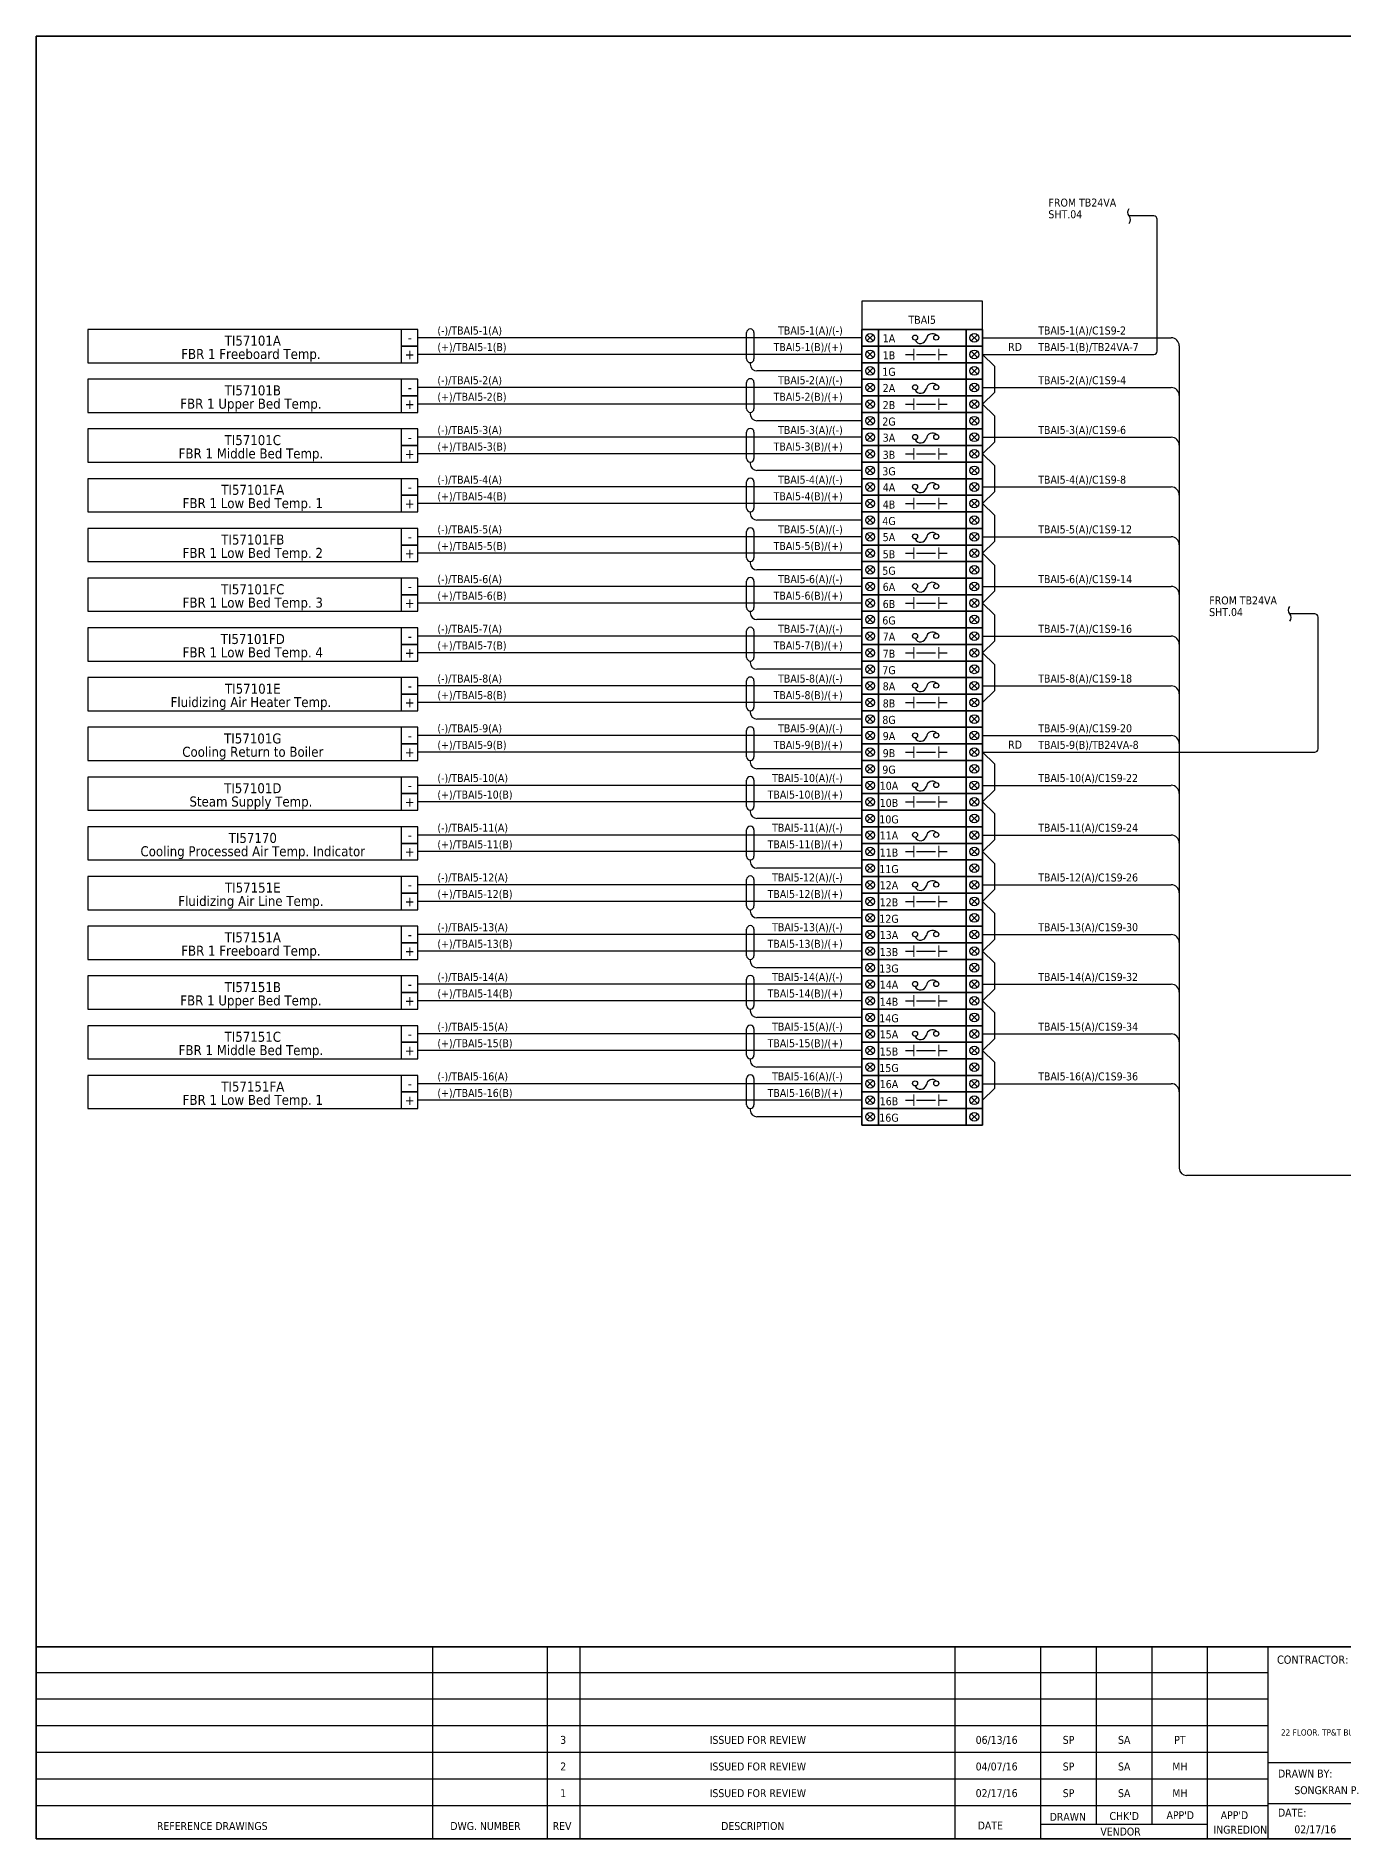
# Model space of a CAD drawing. Header units: millimetres. Extents: x 0 to 1792788, y -13 to 262234.
# Drawn here: x 905434 to 955277, y 184506 to 253193 of the extents above; entities that cross this region are included whole.
import ezdxf
from ezdxf.enums import TextEntityAlignment as Align

# ---------------------------------------------------------------- set-up
doc = ezdxf.new("R2010")
doc.units = ezdxf.units.MM
for name, color, linetype, lineweight in [('GT_1', 9, 'Continuous', 25), ('HELPPOINT', 7, 'Continuous', 25), ('MEMBER', 7, 'Continuous', 25), ('power', 7, 'Continuous', 25)]:
    doc.layers.add(name, color=color, linetype=linetype, lineweight=lineweight)
doc.styles.add('Tahoma', font='')
doc.styles.get('Tahoma').set_extended_font_data('Tahoma')

# ---------------------------------------------------------------- blocks, each defined once
blk = doc.blocks.new('TPA')
at = {"layer": 'GT_1', "color": 4, "ltscale": 25.4}
for p, q in [((14309938, 12749437), (14309938, 12757755)), ((14314900, 12749437), (14314900, 12757755)), ((14316319, 12749437), (14316319, 12757755)), ((14332560, 12749437), (14332560, 12757755)), ((14336263, 12749437), (14336263, 12757755)), ((14338674, 12750067), (14338674, 12757755)), ((14341086, 12750068), (14341086, 12757756)), ((14343490, 12749437), (14343490, 12757755)), ((14346116, 12749437), (14346116, 12757755)), ((14346116, 12756634), (14292753, 12756634)), ((14346116, 12755485), (14292753, 12755485)), ((14346116, 12754332), (14292753, 12754332)), ((14346116, 12753180), (14292753, 12753180)), ((14368833, 12752737), (14346116, 12752737)), ((14346116, 12752028), (14292753, 12752028)), ((14346114, 12750875), (14292753, 12750875)), ((14368833, 12750964), (14346116, 12750964)), ((14343490, 12750067), (14336263, 12750067))]:
    blk.add_line(p, q, dxfattribs=at)
at = {"layer": 'HELPPOINT', "color": 4, "lineweight": 35, "ltscale": 25.4}
for p, q in [((14292753, 12749437), (14292753, 12827491)), ((14292753, 12827491), (14405128, 12827491)), ((14292753, 12749437), (14292753, 12827491)), ((14292753, 12827491), (14405128, 12827491)), ((14405128, 12749437), (14292753, 12749437)), ((14405128, 12749437), (14292753, 12749437))]:
    blk.add_line(p, q, dxfattribs=at)
at = {"layer": 'MEMBER', "color": 4, "lineweight": 35, "ltscale": 25.4}
blk.add_line((14292753, 12757755), (14405128, 12757755), dxfattribs=at)
blk.add_line((14292753, 12757755), (14405128, 12757755), dxfattribs=at)
at = {"color": 4, "insert": (14367280, 12754629), "char_height": 268.15, "attachment_point": 3, "style": 'Tahoma'}
blk.add_mtext('ROCKWELL AUTOMATION THAI CO.,LTD.\\P22 FLOOR. TP&T BUILDING. 1 VIBHAVADEE 19, VIBHAVADEE-RANGSIT RD. CHATUCHAK, CHATUCHAK, BANGKOK 10900 THAILAND\\PTEL +66 (0) 2936-1500 FAX +66 (0) 2936-1511', dxfattribs=at)
at = {"layer": 'MEMBER', "color": 4, "style": 'Tahoma'}
for s, height, p in [('CONTRACTOR:', 356.48, (14346493, 12757021)), ('DRAWN BY:', 342.8, (14346536, 12752097)), ('SONGKRAN P.', 342.77, (14347243, 12751377)), ('REFERENCE DRAWINGS', 342.77, (14297988, 12749826)), ('DWG. NUMBER', 342.77, (14310694, 12749826)), ('REV', 342.8, (14315126, 12749826)), ('DESCRIPTION', 342.77, (14322425, 12749826)), ('DATE', 342.8, (14333532, 12749847)), ('DRAWN', 342.8, (14336649, 12750224)), ("CHK'D", 342.8, (14339241, 12750260)), ("APP'D", 342.8, (14341710, 12750294)), ("APP'D", 342.8, (14344056, 12750294)), ('DATE:', 342.8, (14346536, 12750407)), ('02/17/16', 342.8, (14347243, 12749683)), ('VENDOR', 342.8, (14338846, 12749586)), ('INGREDION', 342.8, (14343744, 12749668))]:
    blk.add_text(s, height=height, dxfattribs=at).set_placement(p)
for s, height, p in [('3', 343, (14315582, 12753726)), ('ISSUED FOR REVIEW', 342.77, (14324013, 12753726)), ('06/13/16', 342.8, (14334352, 12753726)), ('SP', 342.8, (14337466, 12753726)), ('SA', 342.8, (14339877, 12753726)), ('PT', 342.8, (14342288, 12753726)), ('2', 343, (14315582, 12752574)), ('ISSUED FOR REVIEW', 342.77, (14324013, 12752574)), ('04/07/16', 342.8, (14334352, 12752574)), ('SP', 342.8, (14337466, 12752574)), ('SA', 342.8, (14339877, 12752574)), ('MH', 342.8, (14342288, 12752574)), ('1', 343, (14315582, 12751421)), ('ISSUED FOR REVIEW', 342.77, (14324013, 12751421)), ('02/17/16', 342.8, (14334352, 12751421)), ('SP', 342.8, (14337466, 12751421)), ('SA', 342.8, (14339877, 12751421)), ('MH', 342.8, (14342288, 12751421))]:
    blk.add_text(s, height=height, dxfattribs=at).set_placement(p, align=Align.MIDDLE_CENTER)

msp = doc.modelspace()

# ---------------------------------------------------------------- linework, layer by layer
at = {"color": 1, "ltscale": 25.4}
for p, q in [((948035, 246338), (947089, 246338)), ((948162, 241192), (948162, 246211)), ((937335, 241814), (937100, 241579)), ((937100, 241814), (937335, 241579)), ((941074, 241814), (941309, 241579)), ((941309, 241814), (941074, 241579)), ((941507, 241065), (948035, 241065)), ((941507, 241065), (941954, 240619)), ((941954, 240619), (941954, 239617)), ((937335, 239920), (937100, 239685)), ((937100, 239920), (937335, 239685)), ((941074, 239920), (941309, 239685)), ((941309, 239920), (941074, 239685)), ((941507, 239171), (941954, 239617)), ((941507, 239171), (941954, 238724)), ((941954, 238724), (941954, 237723)), ((937335, 238025), (937100, 237790)), ((937100, 238025), (937335, 237790)), ((941074, 238025), (941309, 237790)), ((941309, 238025), (941074, 237790)), ((941507, 237276), (941954, 237723)), ((941507, 237276), (941954, 236830)), ((941954, 236830), (941954, 235828)), ((937335, 236131), (937100, 235896)), ((937100, 236131), (937335, 235896)), ((941074, 236131), (941309, 235896)), ((941309, 236131), (941074, 235896)), ((941507, 235382), (941954, 235828)), ((941507, 235382), (941954, 234935)), ((941954, 234935), (941954, 233934)), ((937335, 234236), (937100, 234001)), ((937100, 234236), (937335, 234001)), ((941074, 234236), (941309, 234001)), ((941309, 234236), (941074, 234001)), ((941507, 233487), (941954, 233934)), ((941507, 233487), (941954, 233041)), ((941954, 233041), (941954, 232039)), ((937335, 232342), (937100, 232107)), ((937100, 232342), (937335, 232107)), ((941074, 232342), (941309, 232107)), ((941309, 232342), (941074, 232107)), ((941507, 231593), (941954, 232039)), ((941507, 231593), (941954, 231146)), ((941954, 231146), (941954, 230145)), ((954161, 231182), (953215, 231182)), ((954288, 226036), (954288, 231055)), ((937335, 230447), (937100, 230212)), ((937100, 230447), (937335, 230212)), ((941074, 230447), (941309, 230212)), ((941309, 230447), (941074, 230212)), ((941507, 229698), (941954, 230145)), ((941507, 229698), (941954, 229252)), ((941954, 229252), (941954, 228250)), ((937335, 228553), (937100, 228318)), ((937100, 228553), (937335, 228318)), ((941074, 228553), (941309, 228318)), ((941309, 228553), (941074, 228318)), ((941507, 227804), (941954, 228250)), ((937335, 226658), (937100, 226423)), ((937100, 226658), (937335, 226423)), ((941074, 226658), (941309, 226423)), ((941309, 226658), (941074, 226423)), ((941507, 225909), (941954, 225463)), ((941507, 225909), (954161, 225909)), ((941954, 225463), (941954, 224462)), ((937335, 224764), (937100, 224529)), ((937100, 224764), (937335, 224529)), ((941074, 224764), (941309, 224529)), ((941309, 224764), (941074, 224529)), ((941507, 224015), (941954, 224462)), ((941507, 224015), (941954, 223568)), ((941954, 223568), (941954, 222567)), ((937335, 222870), (937100, 222635)), ((937100, 222870), (937335, 222635)), ((941074, 222870), (941309, 222635)), ((941309, 222870), (941074, 222635)), ((941507, 222121), (941954, 222567)), ((941507, 222121), (941954, 221674)), ((941954, 221674), (941954, 220673)), ((937335, 220975), (937100, 220740)), ((937100, 220975), (937335, 220740)), ((941074, 220975), (941309, 220740)), ((941309, 220975), (941074, 220740)), ((941507, 220226), (941954, 220673)), ((941507, 220226), (941954, 219780)), ((941954, 219780), (941954, 218778)), ((937335, 219081), (937100, 218846)), ((937100, 219081), (937335, 218846)), ((941074, 219081), (941309, 218846)), ((941309, 219081), (941074, 218846)), ((941507, 218332), (941954, 218778)), ((941507, 218332), (941954, 217885)), ((941954, 217885), (941954, 216884)), ((937335, 217186), (937100, 216951)), ((937100, 217186), (937335, 216951)), ((941074, 217186), (941309, 216951)), ((941309, 217186), (941074, 216951)), ((941507, 216437), (941954, 216884)), ((941507, 216437), (941954, 215991)), ((941954, 215991), (941954, 214989)), ((937335, 215292), (937100, 215057)), ((937100, 215292), (937335, 215057)), ((941074, 215292), (941309, 215057)), ((941309, 215292), (941074, 215057)), ((941507, 214543), (941954, 214989)), ((941507, 214543), (941954, 214096)), ((941954, 214096), (941954, 213095)), ((937335, 213397), (937100, 213162)), ((937100, 213397), (937335, 213162)), ((941074, 213397), (941309, 213162)), ((941309, 213397), (941074, 213162)), ((941507, 212648), (941954, 213095))]:
    msp.add_line(p, q, dxfattribs=at)
at = {"color": 3, "ltscale": 25.4}
for p, q in [((932794, 241894), (932794, 240890)), ((932654, 240750), (932654, 240688)), ((936901, 240434), (932908, 240434)), ((937335, 240551), (937100, 240316)), ((937100, 240551), (937335, 240316)), ((941074, 240551), (941309, 240316)), ((941309, 240551), (941074, 240316)), ((932794, 240000), (932794, 238995)), ((932654, 238855), (932654, 238793)), ((936901, 238539), (932908, 238539)), ((937335, 238657), (937100, 238422)), ((937100, 238657), (937335, 238422)), ((941074, 238657), (941309, 238422)), ((941309, 238657), (941074, 238422)), ((932794, 238105), (932794, 237101)), ((932654, 236961), (932654, 236899)), ((936901, 236645), (932908, 236645)), ((937335, 236762), (937100, 236527)), ((937100, 236762), (937335, 236527)), ((941074, 236762), (941309, 236527)), ((941309, 236762), (941074, 236527)), ((932794, 236211), (932794, 235206)), ((932654, 235066), (932654, 235004)), ((932794, 234316), (932794, 233312)), ((936901, 234750), (932908, 234750)), ((937335, 234868), (937100, 234633)), ((937100, 234868), (937335, 234633)), ((941074, 234868), (941309, 234633)), ((941309, 234868), (941074, 234633)), ((932654, 233172), (932654, 233110)), ((936901, 232856), (932908, 232856)), ((937335, 232973), (937100, 232738)), ((937100, 232973), (937335, 232738)), ((941074, 232973), (941309, 232738)), ((941309, 232973), (941074, 232738)), ((932794, 232422), (932794, 231417)), ((932654, 231277), (932654, 231215)), ((936901, 230961), (932908, 230961)), ((937335, 231079), (937100, 230844)), ((937100, 231079), (937335, 230844)), ((941074, 231079), (941309, 230844)), ((941309, 231079), (941074, 230844)), ((932794, 230527), (932794, 229523)), ((932654, 229383), (932654, 229321)), ((936901, 229067), (932908, 229067)), ((937335, 229184), (937100, 228949)), ((937100, 229184), (937335, 228949)), ((941074, 229184), (941309, 228949)), ((941309, 229184), (941074, 228949)), ((932794, 228633), (932794, 227628)), ((932654, 227489), (932654, 227426)), ((932794, 226739), (932794, 225734)), ((936901, 227172), (932908, 227172)), ((937335, 227290), (937100, 227055)), ((937100, 227290), (937335, 227055)), ((941074, 227290), (941309, 227055)), ((941309, 227290), (941074, 227055)), ((932654, 225594), (932654, 225532)), ((937335, 225395), (937100, 225160)), ((937100, 225395), (937335, 225160)), ((941074, 225395), (941309, 225160)), ((941309, 225395), (941074, 225160)), ((932794, 224844), (932794, 223839)), ((936901, 225278), (932908, 225278)), ((932654, 223700), (932654, 223638)), ((936901, 223384), (932908, 223384)), ((937335, 223501), (937100, 223266)), ((937100, 223501), (937335, 223266)), ((941074, 223501), (941309, 223266)), ((941309, 223501), (941074, 223266)), ((932794, 222950), (932794, 221945)), ((932654, 221805), (932654, 221743)), ((936901, 221489), (932908, 221489)), ((937335, 221607), (937100, 221372)), ((937100, 221607), (937335, 221372)), ((941074, 221607), (941309, 221372)), ((941309, 221607), (941074, 221372)), ((932794, 221055), (932794, 220050)), ((932654, 219911), (932654, 219849)), ((932794, 219161), (932794, 218156)), ((936901, 219595), (932908, 219595)), ((937335, 219712), (937100, 219477)), ((937100, 219712), (937335, 219477)), ((941074, 219712), (941309, 219477)), ((941309, 219712), (941074, 219477)), ((932654, 218016), (932654, 217954)), ((937335, 217818), (937100, 217583)), ((937100, 217818), (937335, 217583)), ((941074, 217818), (941309, 217583)), ((941309, 217818), (941074, 217583)), ((932794, 217266), (932794, 216261)), ((936901, 217700), (932908, 217700)), ((932654, 216122), (932654, 216060)), ((936901, 215806), (932908, 215806)), ((937335, 215923), (937100, 215688)), ((937100, 215923), (937335, 215688)), ((941074, 215923), (941309, 215688)), ((941309, 215923), (941074, 215688)), ((932794, 215372), (932794, 214367)), ((932654, 214227), (932654, 214165)), ((936901, 213911), (932908, 213911)), ((937335, 214029), (937100, 213794)), ((937100, 214029), (937335, 213794)), ((941074, 214029), (941309, 213794)), ((941309, 214029), (941074, 213794)), ((932794, 213477), (932794, 212473)), ((932654, 212333), (932654, 212271)), ((936901, 212017), (932908, 212017)), ((937335, 212134), (937100, 211899)), ((937100, 212134), (937335, 211899)), ((941074, 212134), (941309, 211899)), ((941309, 212134), (941074, 211899))]:
    msp.add_line(p, q, dxfattribs=at)
at = {"color": 4, "ltscale": 25.4}
for p, q in [((936901, 241697), (919984, 241697)), ((941507, 241697), (948696, 241697)), ((949001, 241392), (949001, 210061)), ((936901, 239802), (919984, 239802)), ((941507, 239802), (948696, 239802)), ((936901, 237908), (919984, 237908)), ((941507, 237908), (948696, 237908)), ((936901, 236013), (919984, 236013)), ((941507, 236013), (948696, 236013)), ((936901, 234119), (919984, 234119)), ((941507, 234119), (948696, 234119)), ((936901, 232224), (919984, 232224)), ((941507, 232224), (948696, 232224)), ((936901, 230330), (919984, 230330)), ((941507, 230330), (948696, 230330)), ((936901, 228435), (919984, 228435)), ((941507, 228435), (948696, 228435)), ((936901, 226541), (919984, 226541)), ((941507, 226541), (948696, 226541)), ((936901, 224646), (919984, 224646)), ((941507, 224646), (948696, 224646)), ((936901, 222752), (919984, 222752)), ((941507, 222752), (948696, 222752)), ((936901, 220858), (919984, 220858)), ((941507, 220858), (948696, 220858)), ((936901, 218963), (919984, 218963)), ((941507, 218963), (948696, 218963)), ((936901, 217069), (919984, 217069)), ((941507, 217069), (948696, 217069)), ((936901, 215174), (919984, 215174)), ((941507, 215174), (948696, 215174)), ((936901, 213280), (919984, 213280)), ((941507, 213280), (948696, 213280)), ((978453, 209780), (949282, 209780))]:
    msp.add_line(p, q, dxfattribs=at)
at = {"color": 7, "ltscale": 25.4}
for p, q in [((937335, 241183), (937100, 240948)), ((937100, 241183), (937335, 240948)), ((941074, 241183), (941309, 240948)), ((941309, 241183), (941074, 240948)), ((936901, 241065), (919984, 241065)), ((938568, 241065), (938886, 241065)), ((938986, 241065), (939712, 241065)), ((939840, 241065), (940158, 241065)), ((936901, 239171), (919984, 239171)), ((937335, 239288), (937100, 239053)), ((937100, 239288), (937335, 239053)), ((938568, 239171), (938886, 239171)), ((938986, 239171), (939712, 239171)), ((939840, 239171), (940158, 239171)), ((941074, 239288), (941309, 239053)), ((941309, 239288), (941074, 239053)), ((936901, 237276), (919984, 237276)), ((937335, 237394), (937100, 237159)), ((937100, 237394), (937335, 237159)), ((938568, 237276), (938886, 237276)), ((938986, 237276), (939712, 237276)), ((939840, 237276), (940158, 237276)), ((941074, 237394), (941309, 237159)), ((941309, 237394), (941074, 237159)), ((936901, 235382), (919984, 235382)), ((937335, 235499), (937100, 235264)), ((937100, 235499), (937335, 235264)), ((938568, 235382), (938886, 235382)), ((938986, 235382), (939712, 235382)), ((939840, 235382), (940158, 235382)), ((941074, 235499), (941309, 235264)), ((941309, 235499), (941074, 235264)), ((937335, 233605), (937100, 233370)), ((937100, 233605), (937335, 233370)), ((941074, 233605), (941309, 233370)), ((941309, 233605), (941074, 233370)), ((936901, 233487), (919984, 233487)), ((938568, 233487), (938886, 233487)), ((938986, 233487), (939712, 233487)), ((939840, 233487), (940158, 233487)), ((936901, 231593), (919984, 231593)), ((937335, 231710), (937100, 231475)), ((937100, 231710), (937335, 231475)), ((938568, 231593), (938886, 231593)), ((938986, 231593), (939712, 231593)), ((939840, 231593), (940158, 231593)), ((941074, 231710), (941309, 231475)), ((941309, 231710), (941074, 231475)), ((936901, 229698), (919984, 229698)), ((937335, 229816), (937100, 229581)), ((937100, 229816), (937335, 229581)), ((938568, 229698), (938886, 229698)), ((938986, 229698), (939712, 229698)), ((939840, 229698), (940158, 229698)), ((941074, 229816), (941309, 229581)), ((941309, 229816), (941074, 229581)), ((936901, 227804), (919984, 227804)), ((937335, 227921), (937100, 227686)), ((937100, 227921), (937335, 227686)), ((938568, 227804), (938886, 227804)), ((938986, 227804), (939712, 227804)), ((939840, 227804), (940158, 227804)), ((941074, 227921), (941309, 227686)), ((941309, 227921), (941074, 227686)), ((937335, 226027), (937100, 225792)), ((937100, 226027), (937335, 225792)), ((941074, 226027), (941309, 225792)), ((941309, 226027), (941074, 225792)), ((936901, 225909), (919984, 225909)), ((938568, 225909), (938886, 225909)), ((938986, 225909), (939712, 225909)), ((939840, 225909), (940158, 225909)), ((936901, 224015), (919984, 224015)), ((937335, 224132), (937100, 223897)), ((937100, 224132), (937335, 223897)), ((938568, 224015), (938886, 224015)), ((938986, 224015), (939712, 224015)), ((939840, 224015), (940158, 224015)), ((941074, 224132), (941309, 223897)), ((941309, 224132), (941074, 223897)), ((936901, 222121), (919984, 222121)), ((937335, 222238), (937100, 222003)), ((937100, 222238), (937335, 222003)), ((938568, 222121), (938886, 222121)), ((938986, 222121), (939712, 222121)), ((939840, 222121), (940158, 222121)), ((941074, 222238), (941309, 222003)), ((941309, 222238), (941074, 222003)), ((936901, 220226), (919984, 220226)), ((937335, 220344), (937100, 220109)), ((937100, 220344), (937335, 220109)), ((938568, 220226), (938886, 220226)), ((938986, 220226), (939712, 220226)), ((939840, 220226), (940158, 220226)), ((941074, 220344), (941309, 220109)), ((941309, 220344), (941074, 220109)), ((937335, 218449), (937100, 218214)), ((937100, 218449), (937335, 218214)), ((941074, 218449), (941309, 218214)), ((941309, 218449), (941074, 218214)), ((936901, 218332), (919984, 218332)), ((938568, 218332), (938886, 218332)), ((938986, 218332), (939712, 218332)), ((939840, 218332), (940158, 218332)), ((936901, 216437), (919984, 216437)), ((937335, 216555), (937100, 216320)), ((937100, 216555), (937335, 216320)), ((938568, 216437), (938886, 216437)), ((938986, 216437), (939712, 216437)), ((939840, 216437), (940158, 216437)), ((941074, 216555), (941309, 216320)), ((941309, 216555), (941074, 216320)), ((936901, 214543), (919984, 214543)), ((937335, 214660), (937100, 214425)), ((937100, 214660), (937335, 214425)), ((938568, 214543), (938886, 214543)), ((938986, 214543), (939712, 214543)), ((939840, 214543), (940158, 214543)), ((941074, 214660), (941309, 214425)), ((941309, 214660), (941074, 214425)), ((936901, 212648), (919984, 212648)), ((937335, 212766), (937100, 212531)), ((937100, 212766), (937335, 212531)), ((938568, 212648), (938886, 212648)), ((938986, 212648), (939712, 212648)), ((939840, 212648), (940158, 212648)), ((941074, 212766), (941309, 212531)), ((941309, 212766), (941074, 212531))]:
    msp.add_line(p, q, dxfattribs=at)
at = {"color": 7, "lineweight": 9, "ltscale": 25.4}
for p, q in [((938886, 240848), (938886, 241282)), ((939840, 240848), (939840, 241282)), ((938886, 238954), (938886, 239387)), ((939840, 238954), (939840, 239387)), ((938886, 237060), (938886, 237493)), ((939840, 237060), (939840, 237493)), ((938886, 235165), (938886, 235599)), ((939840, 235165), (939840, 235599)), ((938886, 233271), (938886, 233704)), ((939840, 233271), (939840, 233704)), ((938886, 231376), (938886, 231810)), ((939840, 231376), (939840, 231810)), ((938886, 229482), (938886, 229915)), ((939840, 229482), (939840, 229915)), ((938886, 227587), (938886, 228021)), ((939840, 227587), (939840, 228021)), ((938886, 225693), (938886, 226126)), ((939840, 225693), (939840, 226126)), ((938886, 223798), (938886, 224232)), ((939840, 223798), (939840, 224232)), ((938886, 221904), (938886, 222337)), ((939840, 221904), (939840, 222337)), ((938886, 220009), (938886, 220443)), ((939840, 220009), (939840, 220443)), ((938886, 218115), (938886, 218548)), ((939840, 218115), (939840, 218548)), ((938886, 216220), (938886, 216654)), ((939840, 216220), (939840, 216654)), ((938886, 214326), (938886, 214759)), ((939840, 214326), (939840, 214759)), ((938886, 212431), (938886, 212865)), ((939840, 212431), (939840, 212865))]:
    msp.add_line(p, q, dxfattribs=at)
at = {"color": 1, "ltscale": 25.4}
for points in [[(947089, 246056, 0.351), (947089, 246338, -0.351), (947089, 246620, 2.081666)], [(953215, 230901, 0.351), (953215, 231182, -0.351), (953215, 231464, 2.081666)]]:
    msp.add_lwpolyline(points, format="xyb", dxfattribs=at)
at = {"color": 4, "ltscale": 25.4}
msp.add_lwpolyline([(936901, 242012), (941507, 242012), (941507, 243091), (936901, 243091)], close=True, dxfattribs=at)
at = {"color": 2, "ltscale": 25.4}
for points in [[(907403, 240749), (919984, 240749), (919984, 242012), (907403, 242012)], [(907403, 238855), (919984, 238855), (919984, 240118), (907403, 240118)], [(907403, 236961), (919984, 236961), (919984, 238223), (907403, 238223)], [(907403, 235066), (919984, 235066), (919984, 236329), (907403, 236329)], [(907403, 233172), (919984, 233172), (919984, 234435), (907403, 234435)], [(907403, 231277), (919984, 231277), (919984, 232540), (907403, 232540)], [(907403, 229383), (919984, 229383), (919984, 230646), (907403, 230646)], [(907403, 227488), (919984, 227488), (919984, 228751), (907403, 228751)], [(907403, 225594), (919984, 225594), (919984, 226857), (907403, 226857)], [(907403, 223699), (919984, 223699), (919984, 224962), (907403, 224962)], [(907403, 221805), (919984, 221805), (919984, 223068), (907403, 223068)], [(907403, 219910), (919984, 219910), (919984, 221173), (907403, 221173)], [(907403, 218016), (919984, 218016), (919984, 219279), (907403, 219279)], [(907403, 216121), (919984, 216121), (919984, 217384), (907403, 217384)], [(907403, 214227), (919984, 214227), (919984, 215490), (907403, 215490)], [(907403, 212332), (919984, 212332), (919984, 213595), (907403, 213595)]]:
    msp.add_lwpolyline(points, close=True, dxfattribs=at)
at = {"color": 7, "ltscale": 25.4}
for points in [[(919353, 241381), (919984, 241381), (919984, 242012), (919353, 242012)], [(919353, 240749), (919984, 240749), (919984, 241381), (919353, 241381)], [(936901, 240749), (937533, 240749), (937533, 241381), (936901, 241381)], [(937533, 240749), (940876, 240749), (940876, 241381), (937533, 241381)], [(940876, 240749), (941507, 240749), (941507, 241381), (940876, 241381)], [(919353, 239486), (919984, 239486), (919984, 240118), (919353, 240118)], [(919353, 238855), (919984, 238855), (919984, 239486), (919353, 239486)], [(936901, 238855), (937533, 238855), (937533, 239486), (936901, 239486)], [(937533, 238855), (940876, 238855), (940876, 239486), (937533, 239486)], [(940876, 238855), (941507, 238855), (941507, 239486), (940876, 239486)], [(919353, 237592), (919984, 237592), (919984, 238223), (919353, 238223)], [(919353, 236961), (919984, 236961), (919984, 237592), (919353, 237592)], [(936901, 236961), (937533, 236961), (937533, 237592), (936901, 237592)], [(937533, 236961), (940876, 236961), (940876, 237592), (937533, 237592)], [(940876, 236961), (941507, 236961), (941507, 237592), (940876, 237592)], [(919353, 235698), (919984, 235698), (919984, 236329), (919353, 236329)], [(919353, 235066), (919984, 235066), (919984, 235698), (919353, 235698)], [(936901, 235066), (937533, 235066), (937533, 235698), (936901, 235698)], [(937533, 235066), (940876, 235066), (940876, 235698), (937533, 235698)], [(940876, 235066), (941507, 235066), (941507, 235698), (940876, 235698)], [(919353, 233803), (919984, 233803), (919984, 234435), (919353, 234435)], [(919353, 233172), (919984, 233172), (919984, 233803), (919353, 233803)], [(936901, 233172), (937533, 233172), (937533, 233803), (936901, 233803)], [(937533, 233172), (940876, 233172), (940876, 233803), (937533, 233803)], [(940876, 233172), (941507, 233172), (941507, 233803), (940876, 233803)], [(919353, 231909), (919984, 231909), (919984, 232540), (919353, 232540)], [(919353, 231277), (919984, 231277), (919984, 231909), (919353, 231909)], [(936901, 231277), (937533, 231277), (937533, 231909), (936901, 231909)], [(937533, 231277), (940876, 231277), (940876, 231909), (937533, 231909)], [(940876, 231277), (941507, 231277), (941507, 231909), (940876, 231909)], [(919353, 230014), (919984, 230014), (919984, 230646), (919353, 230646)], [(919353, 229383), (919984, 229383), (919984, 230014), (919353, 230014)], [(936901, 229383), (937533, 229383), (937533, 230014), (936901, 230014)], [(937533, 229383), (940876, 229383), (940876, 230014), (937533, 230014)], [(940876, 229383), (941507, 229383), (941507, 230014), (940876, 230014)], [(919353, 228120), (919984, 228120), (919984, 228751), (919353, 228751)], [(919353, 227488), (919984, 227488), (919984, 228120), (919353, 228120)], [(936901, 227488), (937533, 227488), (937533, 228120), (936901, 228120)], [(937533, 227488), (940876, 227488), (940876, 228120), (937533, 228120)], [(940876, 227488), (941507, 227488), (941507, 228120), (940876, 228120)], [(919353, 226225), (919984, 226225), (919984, 226857), (919353, 226857)], [(919353, 225594), (919984, 225594), (919984, 226225), (919353, 226225)], [(936901, 225594), (937533, 225594), (937533, 226225), (936901, 226225)], [(937533, 225594), (940876, 225594), (940876, 226225), (937533, 226225)], [(940876, 225594), (941507, 225594), (941507, 226225), (940876, 226225)], [(919353, 224331), (919984, 224331), (919984, 224962), (919353, 224962)], [(919353, 223699), (919984, 223699), (919984, 224331), (919353, 224331)], [(936901, 223699), (937533, 223699), (937533, 224331), (936901, 224331)], [(937533, 223699), (940876, 223699), (940876, 224331), (937533, 224331)], [(940876, 223699), (941507, 223699), (941507, 224331), (940876, 224331)], [(919353, 222436), (919984, 222436), (919984, 223068), (919353, 223068)], [(919353, 221805), (919984, 221805), (919984, 222436), (919353, 222436)], [(936901, 221805), (937533, 221805), (937533, 222436), (936901, 222436)], [(937533, 221805), (940876, 221805), (940876, 222436), (937533, 222436)], [(940876, 221805), (941507, 221805), (941507, 222436), (940876, 222436)], [(919353, 220542), (919984, 220542), (919984, 221173), (919353, 221173)], [(919353, 219910), (919984, 219910), (919984, 220542), (919353, 220542)], [(936901, 219910), (937533, 219910), (937533, 220542), (936901, 220542)], [(937533, 219910), (940876, 219910), (940876, 220542), (937533, 220542)], [(940876, 219910), (941507, 219910), (941507, 220542), (940876, 220542)], [(919353, 218647), (919984, 218647), (919984, 219279), (919353, 219279)], [(919353, 218016), (919984, 218016), (919984, 218647), (919353, 218647)], [(936901, 218016), (937533, 218016), (937533, 218647), (936901, 218647)], [(937533, 218016), (940876, 218016), (940876, 218647), (937533, 218647)], [(940876, 218016), (941507, 218016), (941507, 218647), (940876, 218647)], [(919353, 216753), (919984, 216753), (919984, 217384), (919353, 217384)], [(919353, 216121), (919984, 216121), (919984, 216753), (919353, 216753)], [(936901, 216121), (937533, 216121), (937533, 216753), (936901, 216753)], [(937533, 216121), (940876, 216121), (940876, 216753), (937533, 216753)], [(940876, 216121), (941507, 216121), (941507, 216753), (940876, 216753)], [(919353, 214858), (919984, 214858), (919984, 215490), (919353, 215490)], [(919353, 214227), (919984, 214227), (919984, 214858), (919353, 214858)], [(936901, 214227), (937533, 214227), (937533, 214858), (936901, 214858)], [(937533, 214227), (940876, 214227), (940876, 214858), (937533, 214858)], [(940876, 214227), (941507, 214227), (941507, 214858), (940876, 214858)], [(919353, 212964), (919984, 212964), (919984, 213595), (919353, 213595)], [(919353, 212332), (919984, 212332), (919984, 212964), (919353, 212964)], [(936901, 212332), (937533, 212332), (937533, 212964), (936901, 212964)], [(937533, 212332), (940876, 212332), (940876, 212964), (937533, 212964)], [(940876, 212332), (941507, 212332), (941507, 212964), (940876, 212964)]]:
    msp.add_lwpolyline(points, close=True, dxfattribs=at)
at = {"color": 3, "ltscale": 25.4}
for points in [[(932515, 240890), (932515, 240890), (932515, 241894)], [(932515, 238995), (932515, 238995), (932515, 240000)], [(932515, 237101), (932515, 237101), (932515, 238105)], [(932515, 235206), (932515, 235206), (932515, 236211)], [(932515, 233312), (932515, 233312), (932515, 234316)], [(932515, 231417), (932515, 231417), (932515, 232422)], [(932515, 229523), (932515, 229523), (932515, 230527)], [(932515, 227628), (932515, 227628), (932515, 228633)], [(932515, 225734), (932515, 225734), (932515, 226739)], [(932515, 223839), (932515, 223839), (932515, 224844)], [(932515, 221945), (932515, 221945), (932515, 222950)], [(932515, 220050), (932515, 220050), (932515, 221055)], [(932515, 218156), (932515, 218156), (932515, 219161)], [(932515, 216261), (932515, 216261), (932515, 217266)], [(932515, 214367), (932515, 214367), (932515, 215372)], [(932515, 212473), (932515, 212473), (932515, 213477)]]:
    msp.add_lwpolyline(points, dxfattribs=at)
at = {"color": 1, "ltscale": 25.4}
for points in [[(936901, 241381), (937533, 241381), (937533, 242012), (936901, 242012)], [(937533, 241381), (940876, 241381), (940876, 242012), (937533, 242012)], [(940876, 241381), (941507, 241381), (941507, 242012), (940876, 242012)], [(936901, 239486), (937533, 239486), (937533, 240118), (936901, 240118)], [(937533, 239486), (940876, 239486), (940876, 240118), (937533, 240118)], [(940876, 239486), (941507, 239486), (941507, 240118), (940876, 240118)], [(936901, 237592), (937533, 237592), (937533, 238223), (936901, 238223)], [(937533, 237592), (940876, 237592), (940876, 238223), (937533, 238223)], [(940876, 237592), (941507, 237592), (941507, 238223), (940876, 238223)], [(936901, 235698), (937533, 235698), (937533, 236329), (936901, 236329)], [(937533, 235698), (940876, 235698), (940876, 236329), (937533, 236329)], [(940876, 235698), (941507, 235698), (941507, 236329), (940876, 236329)], [(936901, 233803), (937533, 233803), (937533, 234435), (936901, 234435)], [(937533, 233803), (940876, 233803), (940876, 234435), (937533, 234435)], [(940876, 233803), (941507, 233803), (941507, 234435), (940876, 234435)], [(936901, 231909), (937533, 231909), (937533, 232540), (936901, 232540)], [(937533, 231909), (940876, 231909), (940876, 232540), (937533, 232540)], [(940876, 231909), (941507, 231909), (941507, 232540), (940876, 232540)], [(936901, 230014), (937533, 230014), (937533, 230646), (936901, 230646)], [(937533, 230014), (940876, 230014), (940876, 230646), (937533, 230646)], [(940876, 230014), (941507, 230014), (941507, 230646), (940876, 230646)], [(936901, 228120), (937533, 228120), (937533, 228751), (936901, 228751)], [(937533, 228120), (940876, 228120), (940876, 228751), (937533, 228751)], [(940876, 228120), (941507, 228120), (941507, 228751), (940876, 228751)], [(936901, 226225), (937533, 226225), (937533, 226857), (936901, 226857)], [(937533, 226225), (940876, 226225), (940876, 226857), (937533, 226857)], [(940876, 226225), (941507, 226225), (941507, 226857), (940876, 226857)], [(936901, 224331), (937533, 224331), (937533, 224962), (936901, 224962)], [(937533, 224331), (940876, 224331), (940876, 224962), (937533, 224962)], [(940876, 224331), (941507, 224331), (941507, 224962), (940876, 224962)], [(936901, 222436), (937533, 222436), (937533, 223068), (936901, 223068)], [(937533, 222436), (940876, 222436), (940876, 223068), (937533, 223068)], [(940876, 222436), (941507, 222436), (941507, 223068), (940876, 223068)], [(936901, 220542), (937533, 220542), (937533, 221173), (936901, 221173)], [(937533, 220542), (940876, 220542), (940876, 221173), (937533, 221173)], [(940876, 220542), (941507, 220542), (941507, 221173), (940876, 221173)], [(936901, 218647), (937533, 218647), (937533, 219279), (936901, 219279)], [(937533, 218647), (940876, 218647), (940876, 219279), (937533, 219279)], [(940876, 218647), (941507, 218647), (941507, 219279), (940876, 219279)], [(936901, 216753), (937533, 216753), (937533, 217384), (936901, 217384)], [(937533, 216753), (940876, 216753), (940876, 217384), (937533, 217384)], [(940876, 216753), (941507, 216753), (941507, 217384), (940876, 217384)], [(936901, 214858), (937533, 214858), (937533, 215490), (936901, 215490)], [(937533, 214858), (940876, 214858), (940876, 215490), (937533, 215490)], [(940876, 214858), (941507, 214858), (941507, 215490), (940876, 215490)], [(936901, 212964), (937533, 212964), (937533, 213595), (936901, 213595)], [(937533, 212964), (940876, 212964), (940876, 213595), (937533, 213595)], [(940876, 212964), (941507, 212964), (941507, 213595), (940876, 213595)]]:
    msp.add_lwpolyline(points, close=True, dxfattribs=at)
at = {"color": 7, "lineweight": 30, "ltscale": 25.4}
for points in [[(936901, 242012), (941507, 242012), (941507, 240118), (936901, 240118), (936901, 242012)], [(936901, 240118), (941507, 240118), (941507, 238223), (936901, 238223), (936901, 240118)], [(936901, 238223), (941507, 238223), (941507, 236329), (936901, 236329), (936901, 238223)], [(936901, 236329), (941507, 236329), (941507, 234435), (936901, 234435), (936901, 236329)], [(936901, 234435), (941507, 234435), (941507, 232540), (936901, 232540), (936901, 234435)], [(936901, 232540), (941507, 232540), (941507, 230646), (936901, 230646), (936901, 232540)], [(936901, 230646), (941507, 230646), (941507, 228751), (936901, 228751), (936901, 230646)], [(936901, 228751), (941507, 228751), (941507, 226857), (936901, 226857), (936901, 228751)], [(936901, 226857), (941507, 226857), (941507, 224962), (936901, 224962), (936901, 226857)], [(936901, 224962), (941507, 224962), (941507, 223068), (936901, 223068), (936901, 224962)], [(936901, 223068), (941507, 223068), (941507, 221173), (936901, 221173), (936901, 223068)], [(936901, 221173), (941507, 221173), (941507, 219279), (936901, 219279), (936901, 221173)], [(936901, 219279), (941507, 219279), (941507, 217384), (936901, 217384), (936901, 219279)], [(936901, 217384), (941507, 217384), (941507, 215490), (936901, 215490), (936901, 217384)], [(936901, 215490), (941507, 215490), (941507, 213595), (936901, 213595), (936901, 215490)], [(936901, 213595), (941507, 213595), (941507, 211701), (936901, 211701), (936901, 213595)]]:
    msp.add_lwpolyline(points, dxfattribs=at)
at = {"color": 3, "ltscale": 25.4}
for points in [[(936901, 240118), (937533, 240118), (937533, 240749), (936901, 240749)], [(937533, 240118), (940876, 240118), (940876, 240749), (937533, 240749)], [(940876, 240118), (941507, 240118), (941507, 240749), (940876, 240749)], [(936901, 238223), (937533, 238223), (937533, 238855), (936901, 238855)], [(937533, 238223), (940876, 238223), (940876, 238855), (937533, 238855)], [(940876, 238223), (941507, 238223), (941507, 238855), (940876, 238855)], [(936901, 236329), (937533, 236329), (937533, 236961), (936901, 236961)], [(937533, 236329), (940876, 236329), (940876, 236961), (937533, 236961)], [(940876, 236329), (941507, 236329), (941507, 236961), (940876, 236961)], [(936901, 234435), (937533, 234435), (937533, 235066), (936901, 235066)], [(937533, 234435), (940876, 234435), (940876, 235066), (937533, 235066)], [(940876, 234435), (941507, 234435), (941507, 235066), (940876, 235066)], [(936901, 232540), (937533, 232540), (937533, 233172), (936901, 233172)], [(937533, 232540), (940876, 232540), (940876, 233172), (937533, 233172)], [(940876, 232540), (941507, 232540), (941507, 233172), (940876, 233172)], [(936901, 230646), (937533, 230646), (937533, 231277), (936901, 231277)], [(937533, 230646), (940876, 230646), (940876, 231277), (937533, 231277)], [(940876, 230646), (941507, 230646), (941507, 231277), (940876, 231277)], [(936901, 228751), (937533, 228751), (937533, 229383), (936901, 229383)], [(937533, 228751), (940876, 228751), (940876, 229383), (937533, 229383)], [(940876, 228751), (941507, 228751), (941507, 229383), (940876, 229383)], [(936901, 226857), (937533, 226857), (937533, 227488), (936901, 227488)], [(937533, 226857), (940876, 226857), (940876, 227488), (937533, 227488)], [(940876, 226857), (941507, 226857), (941507, 227488), (940876, 227488)], [(936901, 224962), (937533, 224962), (937533, 225594), (936901, 225594)], [(937533, 224962), (940876, 224962), (940876, 225594), (937533, 225594)], [(940876, 224962), (941507, 224962), (941507, 225594), (940876, 225594)], [(936901, 223068), (937533, 223068), (937533, 223699), (936901, 223699)], [(937533, 223068), (940876, 223068), (940876, 223699), (937533, 223699)], [(940876, 223068), (941507, 223068), (941507, 223699), (940876, 223699)], [(936901, 221173), (937533, 221173), (937533, 221805), (936901, 221805)], [(937533, 221173), (940876, 221173), (940876, 221805), (937533, 221805)], [(940876, 221173), (941507, 221173), (941507, 221805), (940876, 221805)], [(936901, 219279), (937533, 219279), (937533, 219910), (936901, 219910)], [(937533, 219279), (940876, 219279), (940876, 219910), (937533, 219910)], [(940876, 219279), (941507, 219279), (941507, 219910), (940876, 219910)], [(936901, 217384), (937533, 217384), (937533, 218016), (936901, 218016)], [(937533, 217384), (940876, 217384), (940876, 218016), (937533, 218016)], [(940876, 217384), (941507, 217384), (941507, 218016), (940876, 218016)], [(936901, 215490), (937533, 215490), (937533, 216121), (936901, 216121)], [(937533, 215490), (940876, 215490), (940876, 216121), (937533, 216121)], [(940876, 215490), (941507, 215490), (941507, 216121), (940876, 216121)], [(936901, 213595), (937533, 213595), (937533, 214227), (936901, 214227)], [(937533, 213595), (940876, 213595), (940876, 214227), (937533, 214227)], [(940876, 213595), (941507, 213595), (941507, 214227), (940876, 214227)], [(936901, 211701), (937533, 211701), (937533, 212332), (936901, 212332)], [(937533, 211701), (940876, 211701), (940876, 212332), (937533, 212332)], [(940876, 211701), (941507, 211701), (941507, 212332), (940876, 212332)]]:
    msp.add_lwpolyline(points, close=True, dxfattribs=at)
at = {"color": 1, "ltscale": 25.4}
for centre in [(937217, 241697), (941191, 241697), (937217, 239802), (941191, 239802), (937217, 237908), (941191, 237908), (937217, 236013), (941191, 236013), (937217, 234119), (941191, 234119), (937217, 232224), (941191, 232224), (937217, 230330), (941191, 230330), (937217, 228435), (941191, 228435), (937217, 226541), (941191, 226541), (937217, 224646), (941191, 224646), (937217, 222752), (941191, 222752), (937217, 220858), (941191, 220858), (937217, 218963), (941191, 218963), (937217, 217069), (941191, 217069), (937217, 215174), (941191, 215174), (937217, 213280), (941191, 213280)]:
    msp.add_circle(centre, 166, dxfattribs=at)
at = {"color": 7, "ltscale": 25.4}
for centre in [(937217, 241065), (941191, 241065), (937217, 239171), (941191, 239171), (937217, 237276), (941191, 237276), (937217, 235382), (941191, 235382), (937217, 233487), (941191, 233487), (937217, 231593), (941191, 231593), (937217, 229698), (941191, 229698), (937217, 227804), (941191, 227804), (937217, 225909), (941191, 225909), (937217, 224015), (941191, 224015), (937217, 222121), (941191, 222121), (937217, 220226), (941191, 220226), (937217, 218332), (941191, 218332), (937217, 216437), (941191, 216437), (937217, 214543), (941191, 214543), (937217, 212648), (941191, 212648)]:
    msp.add_circle(centre, 166, dxfattribs=at)
at = {"color": 3, "ltscale": 25.4}
for centre in [(937217, 240434), (941191, 240434), (937217, 238539), (941191, 238539), (937217, 236645), (941191, 236645), (937217, 234750), (941191, 234750), (937217, 232856), (941191, 232856), (937217, 230961), (941191, 230961), (937217, 229067), (941191, 229067), (937217, 227172), (941191, 227172), (937217, 225278), (941191, 225278), (937217, 223384), (941191, 223384), (937217, 221489), (941191, 221489), (937217, 219595), (941191, 219595), (937217, 217700), (941191, 217700), (937217, 215806), (941191, 215806), (937217, 213911), (941191, 213911), (937217, 212017), (941191, 212017)]:
    msp.add_circle(centre, 166, dxfattribs=at)
at = {"color": 1, "ltscale": 25.4}
for centre, start, end in [((948035, 246211), 0, 90), ((948035, 241192), 270, 0), ((954161, 231055), 0, 90), ((954161, 226036), 270, 0)]:
    msp.add_arc(centre, 127, start, end, dxfattribs=at)
at = {"color": 3, "ltscale": 25.4}
for centre, radius, start, end in [((932654, 241894), 140, 0, 180), ((932654, 240890), 140, 180, 0), ((932908, 240688), 254, 180, 270), ((932654, 240000), 140, 0, 180), ((932654, 238995), 140, 180, 0), ((932908, 238793), 254, 180, 270), ((932654, 238105), 140, 0, 180), ((932654, 237101), 140, 180, 0), ((932654, 236211), 140, 0, 180), ((932908, 236899), 254, 180, 270), ((932654, 235206), 140, 180, 0), ((932908, 235004), 254, 180, 270), ((932654, 234316), 140, 0, 180), ((932654, 233312), 140, 180, 0), ((932908, 233110), 254, 180, 270), ((932654, 232422), 140, 0, 180), ((932654, 231417), 140, 180, 0), ((932908, 231215), 254, 180, 270), ((932654, 230527), 140, 0, 180), ((932654, 229523), 140, 180, 0), ((932654, 228633), 140, 0, 180), ((932908, 229321), 254, 180, 270), ((932654, 227628), 140, 180, 0), ((932908, 227426), 254, 180, 270), ((932654, 226739), 140, 0, 180), ((932654, 225734), 140, 180, 0), ((932908, 225532), 254, 180, 270), ((932654, 224844), 140, 0, 180), ((932654, 223839), 140, 180, 0), ((932908, 223638), 254, 180, 270), ((932654, 222950), 140, 0, 180), ((932654, 221945), 140, 180, 0), ((932654, 221055), 140, 0, 180), ((932908, 221743), 254, 180, 270), ((932654, 220050), 140, 180, 0), ((932908, 219849), 254, 180, 270), ((932654, 219161), 140, 0, 180), ((932654, 218156), 140, 180, 0), ((932908, 217954), 254, 180, 270), ((932654, 217266), 140, 0, 180), ((932654, 216261), 140, 180, 0), ((932908, 216060), 254, 180, 270), ((932654, 215372), 140, 0, 180), ((932654, 214367), 140, 180, 0), ((932654, 213477), 140, 0, 180), ((932908, 214165), 254, 180, 270), ((932654, 212473), 140, 180, 0), ((932908, 212271), 254, 180, 270)]:
    msp.add_arc(centre, radius, start, end, dxfattribs=at)
at = {"color": 4, "ltscale": 25.4}
for centre, radius, start, end in [((948696, 241392), 305, 0, 90), ((948696, 239497), 305, 0, 90), ((948696, 237603), 305, 0, 90), ((948696, 235708), 305, 0, 90), ((948696, 233814), 305, 0, 90), ((948696, 231920), 305, 0, 90), ((948696, 230025), 305, 0, 90), ((948696, 228131), 305, 0, 90), ((948696, 226236), 305, 0, 90), ((948696, 224342), 305, 0, 90), ((948696, 222447), 305, 0, 90), ((948696, 220553), 305, 0, 90), ((948696, 218658), 305, 0, 90), ((948696, 216764), 305, 0, 90), ((948696, 214869), 305, 0, 90), ((948696, 212975), 305, 0, 90), ((949282, 210061), 281, 180.00018, 270.00001), ((949282, 210061), 281, 180, 270)]:
    msp.add_arc(centre, radius, start, end, dxfattribs=at)
at = {"layer": 'power', "color": 1, "ltscale": 25.4}
for centre in [(938932, 241706), (939742, 241706), (938932, 239812), (939742, 239812), (938932, 237918), (939742, 237918), (938932, 236023), (939742, 236023), (938932, 234129), (939742, 234129), (938932, 232234), (939742, 232234), (938932, 230340), (939742, 230340), (938932, 228445), (939742, 228445), (938932, 226551), (939742, 226551), (938932, 224656), (939742, 224656), (938932, 222762), (939742, 222762), (938932, 220867), (939742, 220867), (938932, 218973), (939742, 218973), (938932, 217078), (939742, 217078), (938932, 215184), (939742, 215184), (938932, 213289), (939742, 213289)]:
    msp.add_circle(centre, 96.7, dxfattribs=at)
for centre, radius, start, end in [((939595, 241620), 235, 51.13092, 171.32538), ((939139, 241711), 230, 206.16337, 346.03827), ((939139, 239817), 230, 206.16337, 346.03827), ((939595, 239726), 235, 51.13092, 171.32538), ((939139, 237923), 230, 206.16337, 346.03827), ((939595, 237831), 235, 51.13092, 171.32538), ((939139, 236028), 230, 206.16337, 346.03827), ((939595, 235937), 235, 51.13092, 171.32538), ((939595, 234043), 235, 51.13092, 171.32538), ((939139, 234134), 230, 206.16337, 346.03827), ((939139, 232239), 230, 206.16337, 346.03827), ((939595, 232148), 235, 51.13092, 171.32538), ((939139, 230345), 230, 206.16337, 346.03827), ((939595, 230254), 235, 51.13092, 171.32538), ((939139, 228450), 230, 206.16337, 346.03827), ((939595, 228359), 235, 51.13092, 171.32538), ((939595, 226465), 235, 51.13092, 171.32538), ((939139, 226556), 230, 206.16337, 346.03827), ((939595, 224570), 235, 51.13092, 171.32538), ((939139, 224661), 230, 206.16337, 346.03827), ((939139, 222767), 230, 206.16337, 346.03827), ((939595, 222676), 235, 51.13092, 171.32538), ((939139, 220872), 230, 206.16337, 346.03827), ((939595, 220781), 235, 51.13092, 171.32538), ((939595, 218887), 235, 51.13092, 171.32538), ((939139, 218978), 230, 206.16337, 346.03827), ((939595, 216992), 235, 51.13092, 171.32538), ((939139, 217083), 230, 206.16337, 346.03827), ((939139, 215189), 230, 206.16337, 346.03827), ((939595, 215098), 235, 51.13092, 171.32538), ((939139, 213294), 230, 206.16337, 346.03827), ((939595, 213203), 235, 51.13092, 171.32538)]:
    msp.add_arc(centre, radius, start, end, dxfattribs=at)

# ---------------------------------------------------------------- block references
at = {"xscale": 0.8800000000046566, "yscale": 0.8800000000046566, "zscale": 0.8800000000046566}
msp.add_blockref('TPA', (-11672189, -11034999), dxfattribs=at)

# ---------------------------------------------------------------- texts
at = {"color": 1, "style": 'Tahoma'}
for s, p in [('FROM TB24VA', (944018, 246696)), ('SHT.04', (944013, 246252)), ('RD', (942480, 241199)), ('TBAI5-1(B)/TB24VA-7', (943625, 241192)), ('FROM TB24VA', (950144, 231540)), ('SHT.04', (950139, 231096)), ('RD', (942480, 226043)), ('TBAI5-9(B)/TB24VA-8', (943625, 226036))]:
    msp.add_text(s, height=304.8, dxfattribs=at).set_placement(p)
at = {"color": 4, "style": 'Tahoma'}
for s, height, p in [('TBAI5', 304.8, (939204, 242382)), ('TI57101A', 381, (913694, 241589)), ('FBR 1 Freeboard Temp. ', 381, (913694, 241081)), ('TI57101B', 381, (913694, 239695)), ('FBR 1 Upper Bed Temp. ', 381, (913694, 239187)), ('TI57101C', 381, (913694, 237800)), ('FBR 1 Middle Bed Temp. ', 381, (913694, 237292)), ('FBR 1 Low Bed Temp. 1', 381, (913694, 235398)), ('TI57101FA', 381, (913694, 235906)), ('FBR 1 Low Bed Temp. 2', 381, (913694, 233503)), ('TI57101FB', 381, (913694, 234011)), ('TI57101FC', 381, (913694, 232117)), ('FBR 1 Low Bed Temp. 3', 381, (913694, 231609)), ('TI57101FD', 381, (913694, 230222)), ('FBR 1 Low Bed Temp. 4', 381, (913694, 229714)), ('TI57101E', 381, (913694, 228328)), ('Fluidizing Air Heater Temp. ', 381, (913694, 227820)), ('Cooling Return to Boiler', 381, (913694, 225925)), ('TI57101G', 381, (913694, 226433)), ('TI57101D', 381, (913694, 224539)), ('Steam Supply Temp. ', 381, (913694, 224031)), ('TI57170', 381, (913694, 222644)), ('Cooling Processed Air Temp. Indicator', 381, (913694, 222136)), ('TI57151E', 381, (913694, 220750)), ('Fluidizing Air Line Temp. ', 381, (913694, 220242)), ('FBR 1 Freeboard Temp. ', 381, (913694, 218347)), ('TI57151A', 381, (913694, 218855)), ('TI57151B', 381, (913694, 216961)), ('FBR 1 Upper Bed Temp. ', 381, (913694, 216453)), ('TI57151C', 381, (913694, 215067)), ('FBR 1 Middle Bed Temp. ', 381, (913694, 214559)), ('TI57151FA', 381, (913694, 213172)), ('FBR 1 Low Bed Temp. 1', 381, (913694, 212664))]:
    msp.add_text(s, height=height, dxfattribs=at).set_placement(p, align=Align.MIDDLE_CENTER)
for s, p in [('(-)/TBAI5-1(A)', (920729, 241823)), ('TBAI5-1(A)/C1S9-2', (943625, 241823)), ('(-)/TBAI5-2(A)', (920729, 239929)), ('TBAI5-2(A)/C1S9-4', (943625, 239929)), ('(-)/TBAI5-3(A)', (920729, 238034)), ('TBAI5-3(A)/C1S9-6', (943625, 238034)), ('(-)/TBAI5-4(A)', (920729, 236140)), ('TBAI5-4(A)/C1S9-8', (943625, 236140)), ('(-)/TBAI5-5(A)', (920729, 234246)), ('TBAI5-5(A)/C1S9-12', (943625, 234246)), ('(-)/TBAI5-6(A)', (920729, 232351)), ('TBAI5-6(A)/C1S9-14', (943625, 232351)), ('(-)/TBAI5-7(A)', (920729, 230457)), ('TBAI5-7(A)/C1S9-16', (943625, 230457)), ('(-)/TBAI5-8(A)', (920729, 228562)), ('TBAI5-8(A)/C1S9-18', (943625, 228562)), ('(-)/TBAI5-9(A)', (920729, 226668)), ('TBAI5-9(A)/C1S9-20', (943625, 226668)), ('(-)/TBAI5-10(A)', (920729, 224773)), ('TBAI5-10(A)/C1S9-22', (943625, 224773)), ('(-)/TBAI5-11(A)', (920729, 222879)), ('TBAI5-11(A)/C1S9-24', (943625, 222879)), ('(-)/TBAI5-12(A)', (920729, 220984)), ('TBAI5-12(A)/C1S9-26', (943625, 220984)), ('(-)/TBAI5-13(A)', (920729, 219090)), ('TBAI5-13(A)/C1S9-30', (943625, 219090)), ('(-)/TBAI5-14(A)', (920729, 217195)), ('TBAI5-14(A)/C1S9-32', (943625, 217195)), ('(-)/TBAI5-15(A)', (920729, 215301)), ('TBAI5-15(A)/C1S9-34', (943625, 215301)), ('(-)/TBAI5-16(A)', (920729, 213406)), ('TBAI5-16(A)/C1S9-36', (943625, 213406))]:
    msp.add_text(s, height=304.8, dxfattribs=at).set_placement(p)
for s, p in [('TBAI5-1(A)/(-)', (936177, 241823)), ('TBAI5-2(A)/(-)', (936177, 239929)), ('TBAI5-3(A)/(-)', (936177, 238034)), ('TBAI5-4(A)/(-)', (936177, 236140)), ('TBAI5-5(A)/(-)', (936177, 234246)), ('TBAI5-6(A)/(-)', (936177, 232351)), ('TBAI5-7(A)/(-)', (936177, 230457)), ('TBAI5-8(A)/(-)', (936177, 228562)), ('TBAI5-9(A)/(-)', (936177, 226668)), ('TBAI5-10(A)/(-)', (936177, 224773)), ('TBAI5-11(A)/(-)', (936177, 222879)), ('TBAI5-12(A)/(-)', (936177, 220984)), ('TBAI5-13(A)/(-)', (936177, 219090)), ('TBAI5-14(A)/(-)', (936177, 217195)), ('TBAI5-15(A)/(-)', (936177, 215301)), ('TBAI5-16(A)/(-)', (936177, 213406))]:
    msp.add_text(s, height=304.8, dxfattribs=at).set_placement(p, align=Align.RIGHT)
at = {"color": 7, "style": 'Tahoma'}
for s, p in [('(+)/TBAI5-1(B)', (920729, 241192)), ('(+)/TBAI5-2(B)', (920729, 239297)), ('(+)/TBAI5-3(B)', (920729, 237403)), ('(+)/TBAI5-4(B)', (920729, 235508)), ('(+)/TBAI5-5(B)', (920729, 233614)), ('(+)/TBAI5-6(B)', (920729, 231720)), ('(+)/TBAI5-7(B)', (920729, 229825)), ('(+)/TBAI5-8(B)', (920729, 227931)), ('(+)/TBAI5-9(B)', (920729, 226036)), ('(+)/TBAI5-10(B)', (920729, 224142)), ('(+)/TBAI5-11(B)', (920729, 222247)), ('(+)/TBAI5-12(B)', (920729, 220353)), ('(+)/TBAI5-13(B)', (920729, 218458)), ('(+)/TBAI5-14(B)', (920729, 216564)), ('(+)/TBAI5-15(B)', (920729, 214669)), ('(+)/TBAI5-16(B)', (920729, 212775))]:
    msp.add_text(s, height=304.8, dxfattribs=at).set_placement(p)
for s, p in [('TBAI5-1(B)/(+)', (936177, 241192)), ('TBAI5-2(B)/(+)', (936177, 239297)), ('TBAI5-3(B)/(+)', (936177, 237403)), ('TBAI5-4(B)/(+)', (936177, 235508)), ('TBAI5-5(B)/(+)', (936177, 233614)), ('TBAI5-6(B)/(+)', (936177, 231720)), ('TBAI5-7(B)/(+)', (936177, 229825)), ('TBAI5-8(B)/(+)', (936177, 227931)), ('TBAI5-9(B)/(+)', (936177, 226036)), ('TBAI5-10(B)/(+)', (936177, 224142)), ('TBAI5-11(B)/(+)', (936177, 222247)), ('TBAI5-12(B)/(+)', (936177, 220353)), ('TBAI5-13(B)/(+)', (936177, 218458)), ('TBAI5-14(B)/(+)', (936177, 216564)), ('TBAI5-15(B)/(+)', (936177, 214669)), ('TBAI5-16(B)/(+)', (936177, 212775))]:
    msp.add_text(s, height=304.8, dxfattribs=at).set_placement(p, align=Align.RIGHT)
at = {"layer": 'power', "color": 7, "style": 'Tahoma'}
for s, height, p in [('1A', 305.3, (937938, 241681)), ('+', 381, (919675, 241070)), ('-', 381, (919675, 241701)), ('1B', 305.3, (937938, 241029)), ('-', 381, (919675, 239806)), ('2A', 305.3, (937938, 239786)), ('+', 381, (919675, 239176)), ('2B', 305.3, (937938, 239134)), ('-', 381, (919675, 237912)), ('3A', 305.3, (937938, 237892)), ('+', 381, (919675, 237281)), ('3B', 305.3, (937938, 237240)), ('-', 381, (919675, 236017)), ('4A', 305.3, (937938, 235998)), ('+', 381, (919675, 235387)), ('4B', 305.3, (937938, 235345)), ('5A', 305.3, (937938, 234103)), ('+', 381, (919675, 233492)), ('-', 381, (919675, 234123)), ('5B', 305.3, (937938, 233451)), ('-', 381, (919675, 232228)), ('6A', 305.3, (937938, 232209)), ('+', 381, (919675, 231598)), ('6B', 305.3, (937938, 231556)), ('-', 381, (919675, 230334)), ('7A', 305.3, (937938, 230314)), ('+', 381, (919675, 229704)), ('7B', 305.3, (937938, 229662)), ('-', 381, (919675, 228439)), ('8A', 305.3, (937938, 228420)), ('+', 381, (919675, 227809)), ('8B', 305.3, (937938, 227768)), ('9A', 305.3, (937938, 226525)), ('+', 381, (919675, 225915)), ('-', 381, (919675, 226545)), ('9B', 305.3, (937938, 225873)), ('-', 381, (919675, 224650)), ('10A', 305.3, (937938, 224631)), ('+', 381, (919675, 224020)), ('10B', 305.3, (937938, 223979)), ('-', 381, (919675, 222756)), ('11A', 305.3, (937938, 222736)), ('+', 381, (919675, 222126)), ('11B', 305.3, (937938, 222084)), ('-', 381, (919675, 220862)), ('12A', 305.3, (937938, 220842)), ('+', 381, (919675, 220231)), ('12B', 305.3, (937938, 220190)), ('+', 381, (919675, 218337)), ('-', 381, (919675, 218967)), ('13A', 305.3, (937938, 218947)), ('13B', 305.3, (937938, 218295)), ('14A', 305.3, (937938, 217053)), ('+', 381, (919675, 216442)), ('-', 381, (919675, 217073)), ('14B', 305.3, (937938, 216401)), ('-', 381, (919675, 215178)), ('15A', 305.3, (937938, 215158)), ('+', 381, (919675, 214548)), ('15B', 305.3, (937938, 214506)), ('-', 381, (919675, 213284)), ('16A', 305.3, (937938, 213264)), ('+', 381, (919675, 212653)), ('16B', 305.3, (937938, 212612))]:
    msp.add_text(s, height=height, dxfattribs=at).set_placement(p, align=Align.MIDDLE_CENTER)
at = {"layer": 'power', "color": 3, "style": 'Tahoma'}
for s, p in [('1G', (937938, 240401)), ('2G', (937938, 238506)), ('3G', (937938, 236612)), ('4G', (937938, 234717)), ('5G', (937938, 232823)), ('6G', (937938, 230928)), ('7G', (937938, 229034)), ('8G', (937938, 227139)), ('9G', (937938, 225245)), ('10G', (937938, 223350)), ('11G', (937938, 221456)), ('12G', (937938, 219562)), ('13G', (937938, 217667)), ('14G', (937938, 215773)), ('15G', (937938, 213878)), ('16G', (937938, 211984))]:
    msp.add_text(s, height=305.3, dxfattribs=at).set_placement(p, align=Align.MIDDLE_CENTER)

doc.saveas('drawing.dxf')
